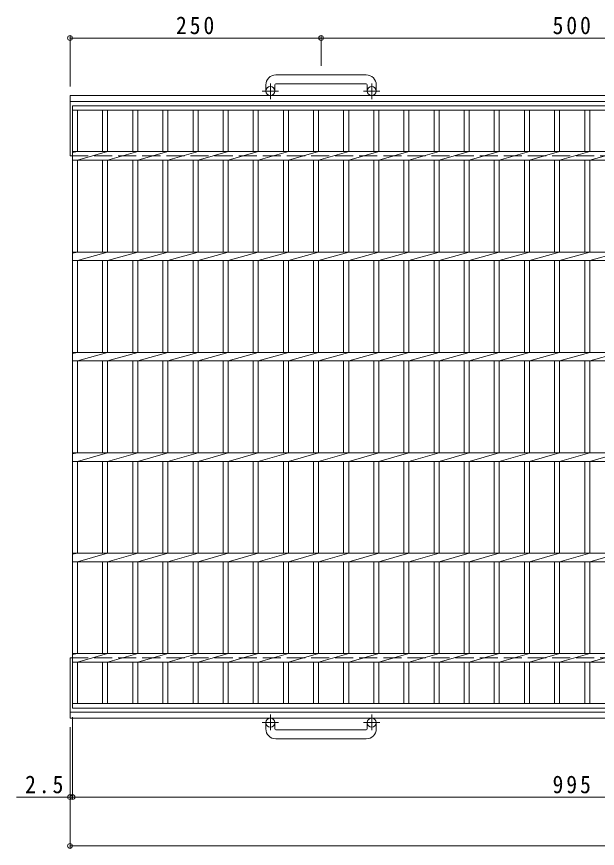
# Model space of a CAD drawing. Units: millimetres, scale not verified. Extents: x -908 to 1031, y -824 to 733.
# Drawn here: x -908 to -330, y -228 to 600 of the extents above; entities that cross this region are included whole.
import ezdxf

# ---------------------------------------------------------------- set-up
doc = ezdxf.new("R2010")
doc.units = ezdxf.units.MM
doc.header["$LTSCALE"] = 6
doc.header["$PDMODE"] = 32
doc.header["$PDSIZE"] = 4.8
doc.linetypes.add('CHAIN1', pattern=[8, 5, -1, 1, -1])
doc.linetypes.add('DASHED3', pattern=[4, 3, -1])
for name, color, linetype, lineweight in [('B-1_ピット', 2, 'Continuous', 9), ('B-2_蓋', 3, 'Continuous', 9), ('B-4_寸法', 7, 'Continuous', 9)]:
    doc.layers.add(name, color=color, linetype=linetype, lineweight=lineweight)
doc.styles.add('ＭＳ ゴシック', font='')
doc.styles.get('ＭＳ ゴシック').set_extended_font_data('MS Gothic')

msp = doc.modelspace()

# ---------------------------------------------------------------- linework, layer by layer
at = {"layer": 'B-1_ピット'}
for p, q in [((-560.103, 542.302), (-650.103, 542.302)), ((-660.103, 532.303), (-660.103, 526.203)), ((-651.103, 532.303), (-651.103, 526.203)), ((-650.103, 533.302), (-560.103, 533.302)), ((-559.103, 532.303), (-559.103, 526.203)), ((-550.103, 532.303), (-550.103, 526.203)), ((-855.103, 521.703), (318.453, 521.703)), ((-855.103, 461.702), (-855.103, 521.703)), ((-855.103, 515.702), (318.453, 515.702)), ((-855.103, -98.298), (-855.103, -38.298)), ((-855.103, -92.298), (318.453, -92.298)), ((-855.103, -98.298), (318.453, -98.298)), ((-660.103, -108.899), (-660.103, -102.798)), ((-651.103, -108.899), (-651.103, -102.798)), ((-559.103, -108.899), (-559.103, -102.798)), ((-550.103, -108.899), (-550.103, -102.798)), ((-650.103, -109.899), (-560.103, -109.899)), ((-560.103, -118.899), (-650.103, -118.899))]:
    msp.add_line(p, q, dxfattribs=at)
at = {"layer": 'B-1_ピット', "linetype": 'CHAIN1'}
for p, q in [((-655.603, 518.094), (-655.603, 533.693)), ((-554.603, 518.094), (-554.603, 533.693)), ((-647.44, 526.203), (-663.847, 526.203)), ((-546.44, 526.203), (-562.847, 526.203)), ((-655.603, -94.692), (-655.603, -110.288)), ((-554.603, -94.692), (-554.603, -110.288)), ((-647.44, -102.798), (-663.847, -102.798)), ((-546.44, -102.798), (-562.847, -102.798))]:
    msp.add_line(p, q, dxfattribs=at)
at = {"layer": 'B-1_ピット', "linetype": 'DASHED3'}
for p, q in [((-855.103, 461.702), (318.453, 461.702)), ((-855.103, -38.298), (318.453, -38.298))]:
    msp.add_line(p, q, dxfattribs=at)
at = {"layer": 'B-1_ピット'}
for centre in [(-655.603, 526.203), (-554.603, 526.203), (-655.603, -102.798), (-554.603, -102.798)]:
    msp.add_circle(centre, 4.5, dxfattribs=at)
for centre, radius, start, end in [((-650.103, 532.303), 10, 90, 180), ((-560.103, 532.303), 10, 0, 90), ((-650.103, 532.303), 1, 90, 180), ((-560.103, 532.303), 1, 0, 90), ((-650.103, -108.899), 10, 180, 270), ((-650.103, -108.899), 1, 180, 270), ((-560.103, -108.899), 10, 270, 0), ((-560.103, -108.899), 1, 270, 0)]:
    msp.add_arc(centre, radius, start, end, dxfattribs=at)
at = {"layer": 'B-2_蓋'}
for p, q in [((-852.603, 511.703), (142.397, 511.703)), ((-852.603, -88.297), (-852.603, 511.703)), ((-852.603, 507.203), (142.397, 507.203)), ((-847.603, 465.943), (-847.603, 507.203)), ((-822.602, 507.203), (-822.602, 465.943)), ((-817.603, 507.203), (-817.603, 465.943)), ((-792.603, 507.203), (-792.603, 465.943)), ((-787.602, 507.203), (-787.602, 465.943)), ((-762.603, 507.203), (-762.603, 465.943)), ((-757.603, 507.203), (-757.603, 465.943)), ((-732.602, 507.203), (-732.602, 465.943)), ((-727.603, 507.203), (-727.603, 465.943)), ((-702.603, 507.203), (-702.603, 465.943)), ((-697.602, 507.203), (-697.602, 465.943)), ((-672.602, 507.203), (-672.602, 465.943)), ((-667.603, 507.203), (-667.603, 465.943)), ((-642.602, 507.203), (-642.602, 465.943)), ((-637.603, 507.203), (-637.603, 465.943)), ((-612.603, 507.203), (-612.603, 465.943)), ((-607.603, 507.203), (-607.603, 465.943)), ((-582.603, 507.203), (-582.603, 465.943)), ((-577.603, 507.203), (-577.603, 465.943)), ((-552.603, 507.203), (-552.603, 465.943)), ((-547.603, 507.203), (-547.603, 465.943)), ((-522.603, 507.203), (-522.603, 465.943)), ((-517.603, 507.203), (-517.603, 465.943)), ((-492.603, 507.203), (-492.603, 465.943)), ((-487.603, 507.203), (-487.603, 465.943)), ((-462.602, 507.203), (-462.602, 465.943)), ((-457.603, 507.203), (-457.603, 465.943)), ((-432.602, 507.203), (-432.602, 465.943)), ((-427.603, 507.203), (-427.603, 465.943)), ((-402.602, 507.203), (-402.602, 465.943)), ((-397.603, 507.203), (-397.603, 465.943)), ((-372.603, 507.203), (-372.603, 465.943)), ((-367.603, 507.203), (-367.603, 465.943)), ((-342.603, 507.203), (-342.603, 465.943)), ((-337.603, 507.203), (-337.603, 465.943)), ((-852.603, 465.943), (142.397, 465.943)), ((-847.603, 465.943), (-852.603, 464.943)), ((-817.603, 465.943), (-847.603, 457.463)), ((-787.602, 465.943), (-817.603, 457.463)), ((-757.603, 465.943), (-787.602, 457.463)), ((-727.603, 465.943), (-757.603, 457.463)), ((-697.602, 465.943), (-727.603, 457.463)), ((-667.603, 465.943), (-697.602, 457.463)), ((-637.603, 465.943), (-667.603, 457.463)), ((-607.603, 465.943), (-637.603, 457.463)), ((-577.603, 465.943), (-607.603, 457.463)), ((-547.603, 465.943), (-577.603, 457.463)), ((-517.603, 465.943), (-547.603, 457.463)), ((-487.603, 465.943), (-517.603, 457.463)), ((-457.603, 465.943), (-487.603, 457.463)), ((-427.603, 465.943), (-457.603, 457.463)), ((-397.603, 465.943), (-427.603, 457.463)), ((-367.603, 465.943), (-397.603, 457.463)), ((-337.603, 465.943), (-367.603, 457.463)), ((-307.603, 465.943), (-337.603, 457.463)), ((-852.603, 457.463), (142.397, 457.463)), ((-847.603, 365.943), (-847.603, 457.463)), ((-822.602, 457.463), (-822.602, 365.943)), ((-817.603, 457.463), (-817.603, 365.943)), ((-792.603, 457.463), (-792.603, 365.943)), ((-787.602, 457.463), (-787.602, 365.943)), ((-762.603, 457.463), (-762.603, 365.943)), ((-757.603, 457.463), (-757.603, 365.943)), ((-732.602, 457.463), (-732.602, 365.943)), ((-727.603, 457.463), (-727.603, 365.943)), ((-702.603, 457.463), (-702.603, 365.943)), ((-697.602, 457.463), (-697.602, 365.943)), ((-672.602, 457.463), (-672.602, 365.943)), ((-667.603, 457.463), (-667.603, 365.943)), ((-642.602, 457.463), (-642.602, 365.943)), ((-637.603, 457.463), (-637.603, 365.943)), ((-612.603, 457.463), (-612.603, 365.943)), ((-607.603, 457.463), (-607.603, 365.943)), ((-582.603, 457.463), (-582.603, 365.943)), ((-577.603, 457.463), (-577.603, 365.943)), ((-552.603, 457.463), (-552.603, 365.943)), ((-547.603, 457.463), (-547.603, 365.943)), ((-522.603, 457.463), (-522.603, 365.943)), ((-517.603, 457.463), (-517.603, 365.943)), ((-492.603, 457.463), (-492.603, 365.943)), ((-487.603, 457.463), (-487.603, 365.943)), ((-462.602, 457.463), (-462.602, 365.943)), ((-457.603, 457.463), (-457.603, 365.943)), ((-432.602, 457.463), (-432.602, 365.943)), ((-427.603, 457.463), (-427.603, 365.943)), ((-402.602, 457.463), (-402.602, 365.943)), ((-397.603, 457.463), (-397.603, 365.943)), ((-372.603, 457.463), (-372.603, 365.943)), ((-367.603, 457.463), (-367.603, 365.943)), ((-342.603, 457.463), (-342.603, 365.943)), ((-337.603, 457.463), (-337.603, 365.943)), ((-852.603, 365.943), (142.397, 365.943)), ((-847.603, 365.943), (-852.603, 364.943)), ((-817.603, 365.943), (-847.603, 357.463)), ((-787.602, 365.943), (-817.603, 357.463)), ((-757.603, 365.943), (-787.602, 357.463)), ((-727.603, 365.943), (-757.603, 357.463)), ((-697.602, 365.943), (-727.603, 357.463)), ((-667.603, 365.943), (-697.602, 357.463)), ((-637.603, 365.943), (-667.603, 357.463)), ((-607.603, 365.943), (-637.603, 357.463)), ((-577.603, 365.943), (-607.603, 357.463)), ((-547.603, 365.943), (-577.603, 357.463)), ((-517.603, 365.943), (-547.603, 357.463)), ((-487.603, 365.943), (-517.603, 357.463)), ((-457.603, 365.943), (-487.603, 357.463)), ((-427.603, 365.943), (-457.603, 357.463)), ((-397.603, 365.943), (-427.603, 357.463)), ((-367.603, 365.943), (-397.603, 357.463)), ((-337.603, 365.943), (-367.603, 357.463)), ((-307.603, 365.943), (-337.603, 357.463)), ((-852.603, 357.463), (142.397, 357.463)), ((-847.603, 265.943), (-847.603, 357.463)), ((-822.602, 357.463), (-822.602, 265.943)), ((-817.603, 357.463), (-817.603, 265.943)), ((-792.603, 357.463), (-792.603, 265.943)), ((-787.602, 357.463), (-787.602, 265.943)), ((-762.603, 357.463), (-762.603, 265.943)), ((-757.603, 357.463), (-757.603, 265.943)), ((-732.602, 357.463), (-732.602, 265.943)), ((-727.603, 357.463), (-727.603, 265.943)), ((-702.603, 357.463), (-702.603, 265.943)), ((-697.602, 357.463), (-697.602, 265.943)), ((-672.602, 357.463), (-672.602, 265.943)), ((-667.603, 357.463), (-667.603, 265.943)), ((-642.602, 357.463), (-642.602, 265.943)), ((-637.603, 357.463), (-637.603, 265.943)), ((-612.603, 357.463), (-612.603, 265.943)), ((-607.603, 357.463), (-607.603, 265.943)), ((-582.603, 357.463), (-582.603, 265.943)), ((-577.603, 357.463), (-577.603, 265.943)), ((-552.603, 357.463), (-552.603, 265.943)), ((-547.603, 357.463), (-547.603, 265.943)), ((-522.603, 357.463), (-522.603, 265.943)), ((-517.603, 357.463), (-517.603, 265.943)), ((-492.603, 357.463), (-492.603, 265.943)), ((-487.603, 357.463), (-487.603, 265.943)), ((-462.602, 357.463), (-462.602, 265.943)), ((-457.603, 357.463), (-457.603, 265.943)), ((-432.602, 357.463), (-432.602, 265.943)), ((-427.603, 357.463), (-427.603, 265.943)), ((-402.602, 357.463), (-402.602, 265.943)), ((-397.603, 357.463), (-397.603, 265.943)), ((-372.603, 357.463), (-372.603, 265.943)), ((-367.603, 357.463), (-367.603, 265.943)), ((-342.603, 357.463), (-342.603, 265.943)), ((-337.603, 357.463), (-337.603, 265.943)), ((-852.603, 265.943), (142.397, 265.943)), ((-847.603, 265.943), (-852.603, 264.943)), ((-817.603, 265.943), (-847.603, 257.463)), ((-787.602, 265.943), (-817.603, 257.463)), ((-757.603, 265.943), (-787.602, 257.463)), ((-727.603, 265.943), (-757.603, 257.463)), ((-697.602, 265.943), (-727.603, 257.463)), ((-667.603, 265.943), (-697.602, 257.463)), ((-637.603, 265.943), (-667.603, 257.463)), ((-607.603, 265.943), (-637.603, 257.463)), ((-577.603, 265.943), (-607.603, 257.463)), ((-547.603, 265.943), (-577.603, 257.463)), ((-517.603, 265.943), (-547.603, 257.463)), ((-487.603, 265.943), (-517.603, 257.463)), ((-457.603, 265.943), (-487.603, 257.463)), ((-427.603, 265.943), (-457.603, 257.463)), ((-397.603, 265.943), (-427.603, 257.463)), ((-367.603, 265.943), (-397.603, 257.463)), ((-337.603, 265.943), (-367.603, 257.463)), ((-307.603, 265.943), (-337.603, 257.463)), ((-852.603, 257.463), (142.397, 257.463)), ((-847.603, 165.943), (-847.603, 257.463)), ((-822.602, 257.463), (-822.602, 165.943)), ((-817.603, 257.463), (-817.603, 165.943)), ((-792.603, 257.463), (-792.603, 165.943)), ((-787.602, 257.463), (-787.602, 165.943)), ((-762.603, 257.463), (-762.603, 165.943)), ((-757.603, 257.463), (-757.603, 165.943)), ((-732.602, 257.463), (-732.602, 165.943)), ((-727.603, 257.463), (-727.603, 165.943)), ((-702.603, 257.463), (-702.603, 165.943)), ((-697.602, 257.463), (-697.602, 165.943)), ((-672.602, 257.463), (-672.602, 165.943)), ((-667.603, 257.463), (-667.603, 165.943)), ((-642.602, 257.463), (-642.602, 165.943)), ((-637.603, 257.463), (-637.603, 165.943)), ((-612.603, 257.463), (-612.603, 165.943)), ((-607.603, 257.463), (-607.603, 165.943)), ((-582.603, 257.463), (-582.603, 165.943)), ((-577.603, 257.463), (-577.603, 165.943)), ((-552.603, 257.463), (-552.603, 165.943)), ((-547.603, 257.463), (-547.603, 165.943)), ((-522.603, 257.463), (-522.603, 165.943)), ((-517.603, 257.463), (-517.603, 165.943)), ((-492.603, 257.463), (-492.603, 165.943)), ((-487.603, 257.463), (-487.603, 165.943)), ((-462.602, 257.463), (-462.602, 165.943)), ((-457.603, 257.463), (-457.603, 165.943)), ((-432.602, 257.463), (-432.602, 165.943)), ((-427.603, 257.463), (-427.603, 165.943)), ((-402.602, 257.463), (-402.602, 165.943)), ((-397.603, 257.463), (-397.603, 165.943)), ((-372.603, 257.463), (-372.603, 165.943)), ((-367.603, 257.463), (-367.603, 165.943)), ((-342.603, 257.463), (-342.603, 165.943)), ((-337.603, 257.463), (-337.603, 165.943)), ((-847.603, 165.943), (-852.603, 164.943)), ((-817.603, 165.943), (-847.603, 157.463)), ((-787.602, 165.943), (-817.603, 157.463)), ((-757.603, 165.943), (-787.602, 157.463)), ((-727.603, 165.943), (-757.603, 157.463)), ((-697.602, 165.943), (-727.603, 157.463)), ((-667.603, 165.943), (-697.602, 157.463)), ((-637.603, 165.943), (-667.603, 157.463)), ((-607.603, 165.943), (-637.603, 157.463)), ((-577.603, 165.943), (-607.603, 157.463)), ((-547.603, 165.943), (-577.603, 157.463)), ((-517.603, 165.943), (-547.603, 157.463)), ((-487.603, 165.943), (-517.603, 157.463)), ((-457.603, 165.943), (-487.603, 157.463)), ((-427.603, 165.943), (-457.603, 157.463)), ((-397.603, 165.943), (-427.603, 157.463)), ((-367.603, 165.943), (-397.603, 157.463)), ((-337.603, 165.943), (-367.603, 157.463)), ((-307.603, 165.943), (-337.603, 157.463)), ((-852.603, 157.463), (142.397, 157.463)), ((-847.603, 65.943), (-847.603, 157.463)), ((-822.602, 157.463), (-822.602, 65.943)), ((-817.603, 157.463), (-817.603, 65.943)), ((-792.603, 157.463), (-792.603, 65.943)), ((-787.602, 157.463), (-787.602, 65.943)), ((-762.603, 157.463), (-762.603, 65.943)), ((-757.603, 157.463), (-757.603, 65.943)), ((-732.602, 157.463), (-732.602, 65.943)), ((-727.603, 157.463), (-727.603, 65.943)), ((-702.603, 157.463), (-702.603, 65.943)), ((-697.602, 157.463), (-697.602, 65.943)), ((-672.602, 157.463), (-672.602, 65.943)), ((-667.603, 157.463), (-667.603, 65.943)), ((-642.602, 157.463), (-642.602, 65.943)), ((-637.603, 157.463), (-637.603, 65.943)), ((-612.603, 157.463), (-612.603, 65.943)), ((-607.603, 157.463), (-607.603, 65.943)), ((-582.603, 157.463), (-582.603, 65.943)), ((-577.603, 157.463), (-577.603, 65.943)), ((-552.603, 157.463), (-552.603, 65.943)), ((-547.603, 157.463), (-547.603, 65.943)), ((-522.603, 157.463), (-522.603, 65.943)), ((-517.603, 157.463), (-517.603, 65.943)), ((-492.603, 157.463), (-492.603, 65.943)), ((-487.603, 157.463), (-487.603, 65.943)), ((-462.602, 157.463), (-462.602, 65.943)), ((-457.603, 157.463), (-457.603, 65.943)), ((-432.602, 157.463), (-432.602, 65.943)), ((-427.603, 157.463), (-427.603, 65.943)), ((-402.602, 157.463), (-402.602, 65.943)), ((-397.603, 157.463), (-397.603, 65.943)), ((-372.603, 157.463), (-372.603, 65.943)), ((-367.603, 157.463), (-367.603, 65.943)), ((-342.603, 157.463), (-342.603, 65.943)), ((-337.603, 157.463), (-337.603, 65.943)), ((-847.603, 65.943), (-852.603, 64.943)), ((-817.603, 65.943), (-847.603, 57.463)), ((-787.602, 65.943), (-817.603, 57.463)), ((-757.603, 65.943), (-787.602, 57.463)), ((-727.603, 65.943), (-757.603, 57.463)), ((-697.602, 65.943), (-727.603, 57.463)), ((-667.603, 65.943), (-697.602, 57.463)), ((-637.603, 65.943), (-667.603, 57.463)), ((-607.603, 65.943), (-637.603, 57.463)), ((-577.603, 65.943), (-607.603, 57.463)), ((-547.603, 65.943), (-577.603, 57.463)), ((-517.603, 65.943), (-547.603, 57.463)), ((-487.603, 65.943), (-517.603, 57.463)), ((-457.603, 65.943), (-487.603, 57.463)), ((-427.603, 65.943), (-457.603, 57.463)), ((-397.603, 65.943), (-427.603, 57.463)), ((-367.603, 65.943), (-397.603, 57.463)), ((-337.603, 65.943), (-367.603, 57.463)), ((-307.603, 65.943), (-337.603, 57.463)), ((-852.603, 57.463), (142.397, 57.463)), ((-847.603, -34.057), (-847.603, 57.463)), ((-822.602, 57.463), (-822.602, -34.057)), ((-817.603, 57.463), (-817.603, -34.057)), ((-792.603, 57.463), (-792.603, -34.057)), ((-787.602, 57.463), (-787.602, -34.057)), ((-762.603, 57.463), (-762.603, -34.057)), ((-757.603, 57.463), (-757.603, -34.057)), ((-732.602, 57.463), (-732.602, -34.057)), ((-727.603, 57.463), (-727.603, -34.057)), ((-702.603, 57.463), (-702.603, -34.057)), ((-697.602, 57.463), (-697.602, -34.057)), ((-672.602, 57.463), (-672.602, -34.057)), ((-667.603, 57.463), (-667.603, -34.057)), ((-642.602, 57.463), (-642.602, -34.057)), ((-637.603, 57.463), (-637.603, -34.057)), ((-612.603, 57.463), (-612.603, -34.057)), ((-607.603, 57.463), (-607.603, -34.057)), ((-582.603, 57.463), (-582.603, -34.057)), ((-577.603, 57.463), (-577.603, -34.057)), ((-552.603, 57.463), (-552.603, -34.057)), ((-547.603, 57.463), (-547.603, -34.057)), ((-522.603, 57.463), (-522.603, -34.057)), ((-517.603, 57.463), (-517.603, -34.057)), ((-492.603, 57.463), (-492.603, -34.057)), ((-487.603, 57.463), (-487.603, -34.057)), ((-462.602, 57.463), (-462.602, -34.057)), ((-457.603, 57.463), (-457.603, -34.057)), ((-432.602, 57.463), (-432.602, -34.057)), ((-427.603, 57.463), (-427.603, -34.057)), ((-402.602, 57.463), (-402.602, -34.057)), ((-397.603, 57.463), (-397.603, -34.057)), ((-372.603, 57.463), (-372.603, -34.057)), ((-367.603, 57.463), (-367.603, -34.057)), ((-342.603, 57.463), (-342.603, -34.057)), ((-337.603, 57.463), (-337.603, -34.057)), ((-852.603, -34.057), (142.397, -34.057)), ((-847.603, -34.057), (-852.603, -35.057)), ((-817.603, -34.057), (-847.603, -42.537)), ((-787.602, -34.057), (-817.603, -42.537)), ((-757.603, -34.057), (-787.602, -42.537)), ((-727.603, -34.057), (-757.603, -42.537)), ((-697.602, -34.057), (-727.603, -42.537)), ((-667.603, -34.057), (-697.602, -42.537)), ((-637.603, -34.057), (-667.603, -42.537)), ((-607.603, -34.057), (-637.603, -42.537)), ((-577.603, -34.057), (-607.603, -42.537)), ((-547.603, -34.057), (-577.603, -42.537)), ((-517.603, -34.057), (-547.603, -42.537)), ((-487.603, -34.057), (-517.603, -42.537)), ((-457.603, -34.057), (-487.603, -42.537)), ((-427.603, -34.057), (-457.603, -42.537)), ((-397.603, -34.057), (-427.603, -42.537)), ((-367.603, -34.057), (-397.603, -42.537)), ((-337.603, -34.057), (-367.603, -42.537)), ((-307.603, -34.057), (-337.603, -42.537)), ((-852.603, -42.537), (142.397, -42.537)), ((-847.603, -83.798), (-847.603, -42.537)), ((-822.602, -42.537), (-822.602, -83.798)), ((-817.603, -42.537), (-817.603, -83.798)), ((-792.603, -42.537), (-792.603, -83.798)), ((-787.602, -42.537), (-787.602, -83.798)), ((-762.603, -42.537), (-762.603, -83.798)), ((-757.603, -42.537), (-757.603, -83.798)), ((-732.602, -42.537), (-732.602, -83.798)), ((-727.603, -42.537), (-727.603, -83.798)), ((-702.603, -42.537), (-702.603, -83.798)), ((-697.602, -42.537), (-697.602, -83.798)), ((-672.602, -42.537), (-672.602, -83.798)), ((-667.603, -42.537), (-667.603, -83.798)), ((-642.602, -42.537), (-642.602, -83.798)), ((-637.603, -42.537), (-637.603, -83.798)), ((-612.603, -42.537), (-612.603, -83.798)), ((-607.603, -42.537), (-607.603, -83.798)), ((-582.603, -42.537), (-582.603, -83.798)), ((-577.603, -42.537), (-577.603, -83.798)), ((-552.603, -42.537), (-552.603, -83.798)), ((-547.603, -42.537), (-547.603, -83.798)), ((-522.603, -42.537), (-522.603, -83.798)), ((-517.603, -42.537), (-517.603, -83.798)), ((-492.603, -42.537), (-492.603, -83.798)), ((-487.603, -42.537), (-487.603, -83.798)), ((-462.602, -42.537), (-462.602, -83.798)), ((-457.603, -42.537), (-457.603, -83.798)), ((-432.602, -42.537), (-432.602, -83.798)), ((-427.603, -42.537), (-427.603, -83.798)), ((-402.602, -42.537), (-402.602, -83.798)), ((-397.603, -42.537), (-397.603, -83.798)), ((-372.603, -42.537), (-372.603, -83.798)), ((-367.603, -42.537), (-367.603, -83.798)), ((-342.603, -42.537), (-342.603, -83.798)), ((-337.603, -42.537), (-337.603, -83.798)), ((142.397, -83.798), (-852.603, -83.798)), ((142.397, -88.297), (-852.603, -88.297))]:
    msp.add_line(p, q, dxfattribs=at)
for points in [[(-852.603, 165.943), (142.397, 165.943), (112.397, 157.463)], [(-852.603, 65.943), (142.397, 65.943), (112.397, 57.463)]]:
    msp.add_lwpolyline(points, dxfattribs=at)
at = {"layer": 'B-4_寸法'}
for p, q in [((-855.103, 530.703), (-855.103, 580.888)), ((-605.103, 551.302), (-605.103, 580.888)), ((-855.103, 579.088), (-605.103, 579.088)), ((-605.103, 579.088), (-105.102, 579.088)), ((-852.603, -97.297), (-852.603, -178.746)), ((-855.103, -107.298), (-855.103, -227.395)), ((-908.246, -176.946), (142.397, -176.946)), ((-855.103, -225.595), (318.453, -225.595))]:
    msp.add_line(p, q, dxfattribs=at)
for p in [(-855.103, 579.088), (-605.103, 579.088), (-855.103, -176.946), (-852.603, -176.946), (-855.103, -225.595)]:
    msp.add_point(p, dxfattribs=at)

# ---------------------------------------------------------------- texts
at = {"layer": 'B-4_寸法', "color": 2, "char_height": 17.6, "attachment_point": 7, "style": 'ＭＳ ゴシック'}
for s, insert in [('\\T1.27;\\W0.9;250', (-749.603, 582.688)), ('\\T1.27;\\W0.9;500', (-374.603, 582.688)), ('\\T1.27;\\W0.9;2.5', (-899.853, -173.346)), ('\\T1.27;\\W0.9;995', (-374.603, -173.346))]:
    msp.add_mtext(s, dxfattribs=dict(at, insert=insert))

doc.saveas('drawing.dxf')
